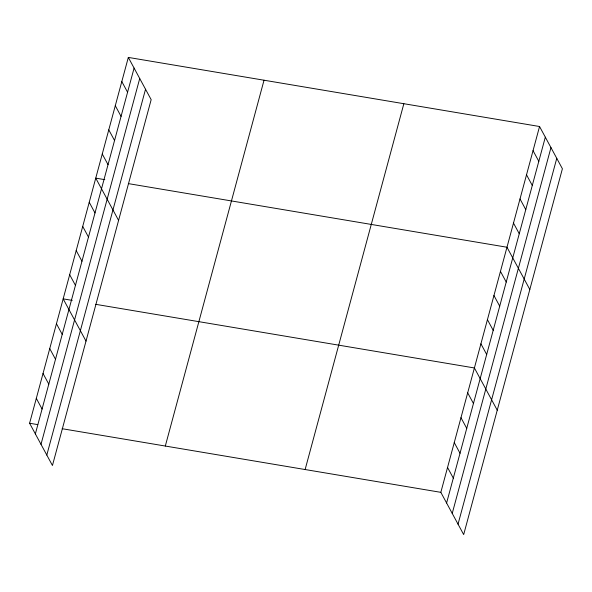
<?xml version="1.0" encoding="UTF-8"?>
<svg xmlns="http://www.w3.org/2000/svg" width="592" height="592" viewBox="0 0 592 592"><rect width="100%" height="100%" fill="white"/><g stroke="black" fill="none" stroke-linecap="round" stroke-linejoin="round"><path stroke-width="0.89" d="M128.323 57.417L151.167 99.663L52.444 465.49L29.6 423.243L128.323 57.417L539.556 126.51L562.4 168.757L463.677 534.583L440.833 492.337L539.556 126.51M35.365 433.906L134.095 68.08M41.003 444.326L139.727 78.499M46.805 455.063L145.536 89.237M165.309 446.042L264.032 80.216M305.124 469.537L403.855 103.711M446.597 503L545.321 137.174M452.229 513.427L550.96 147.6M458.038 524.164L556.761 158.338M104.791 179.657L95.749 178.14L118.585 220.379M128.316 183.609L506.981 247.234L529.818 289.481M72.217 300.381L63.166 298.864L86.01 341.103M95.734 304.332L474.399 367.958L497.243 410.204M29.6 423.243L37.74 424.612M62.167 428.712L440.833 492.337M533.044 150.657L538.809 161.32M526.525 174.803L532.289 185.466M520.013 198.949L525.777 209.612M513.493 223.088L519.258 233.751M500.462 271.38L506.227 282.044M493.95 295.526L499.715 306.19M487.431 319.673L493.195 330.336M480.911 343.811L486.683 354.475M467.687 392.836L473.452 403.5M460.976 417.708L466.74 428.371M454.256 442.587L460.021 453.25M447.545 467.465L453.309 478.129M121.811 81.563L127.576 92.219M115.292 105.702L121.057 116.365M108.78 129.848L114.545 140.511M102.261 153.994L108.025 164.657M89.229 202.279L94.994 212.942M82.717 226.425L88.482 237.089M76.198 250.571L81.962 261.235M69.686 274.718L75.45 285.381M56.455 323.735L62.219 334.399M49.743 348.614L55.507 359.277M43.024 373.493L48.796 384.156M36.312 398.364L42.076 409.028"/></g></svg>
